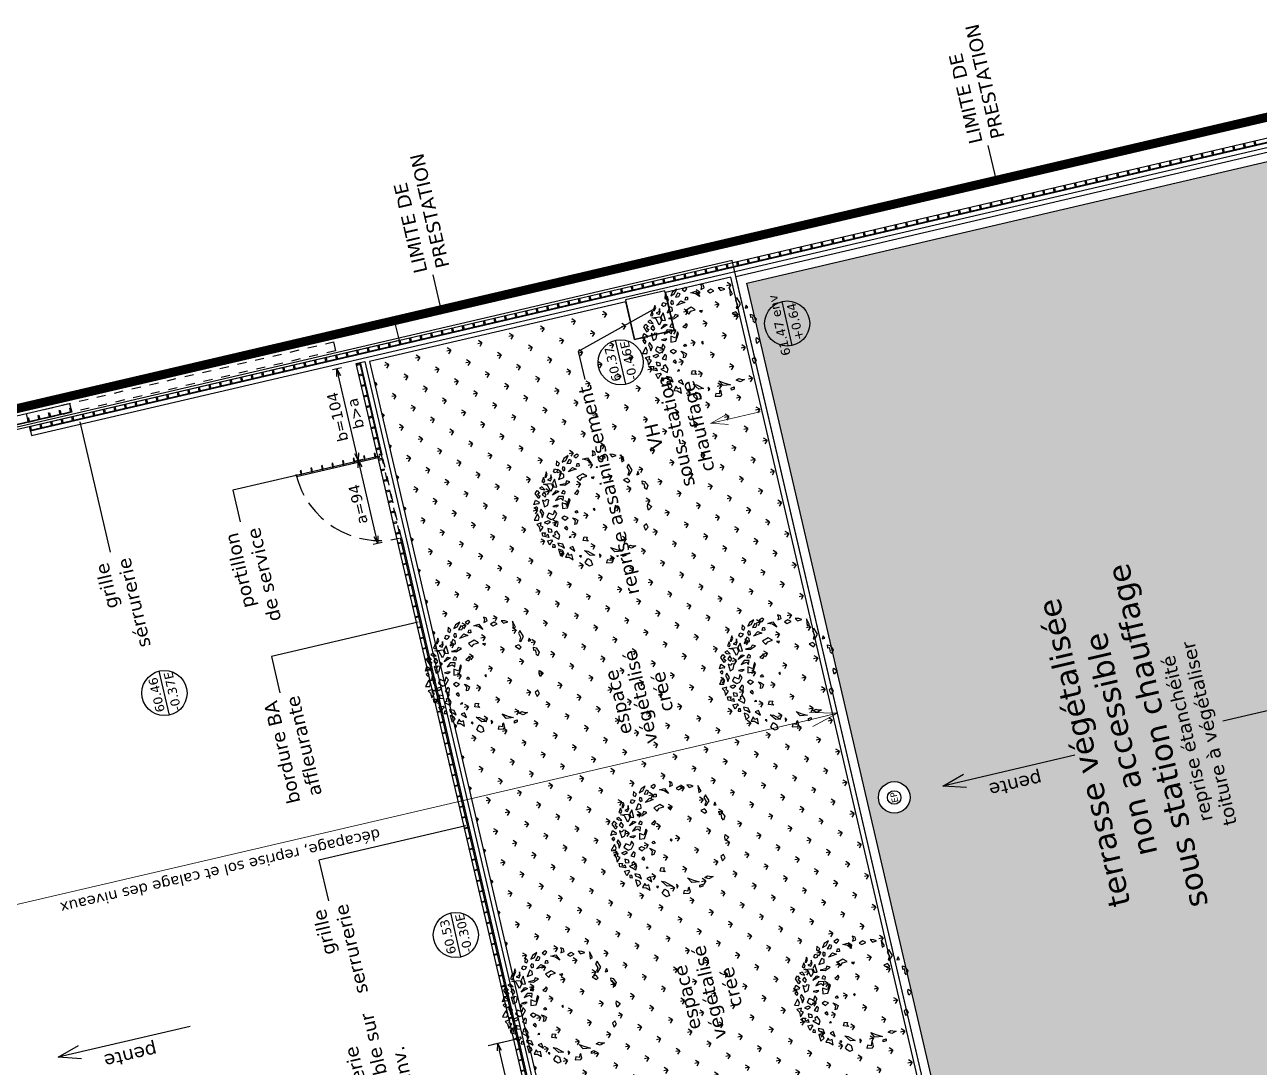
# Model space of a CAD drawing. Header units: metres. Extents: x 595893 to 596105, y 139631 to 139768.
# Drawn here: x 596058.06 to 596071.73, y 139716.65 to 139728.19 of the extents above; entities that cross this region are included whole.
import ezdxf
from ezdxf.enums import TextEntityAlignment as Align

# ---------------------------------------------------------------- set-up
doc = ezdxf.new("R2010")
doc.units = ezdxf.units.M
doc.header["$MEASUREMENT"] = 0
doc.header["$PDMODE"] = 3
doc.header["$PDSIZE"] = 0.1
doc.linetypes.add('01', pattern=[0.15, 0.1, -0.05])
doc.linetypes.add('03', pattern=[0.7, 0.5, -0.2])
for name, color, linetype in [('01-MEN-VU-0.13', 163, 'Continuous'), ('01-SANITAIRE-0.15', 44, 'Continuous'), ('04-VEGET2-0.15', 80, 'Continuous'), ('05-COT-ALTIM-0.20', 42, 'Continuous'), ('05-COT-ALTIM-EXIST-0.20', 21, 'Continuous'), ('06-COT-50&100-0.20', 2, 'Continuous'), ('06-TXT-DETAILS-DIVERS-02.20', 2, 'Continuous'), ('06-TXT-DIVERS-0.20', 70, 'Continuous'), ('08-VU-0.08', 56, 'Continuous'), ('08-VU-0.13', 44, 'Continuous'), ('08-VU-0.20', 32, 'Continuous')]:
    doc.layers.add(name, color=color, linetype=linetype)
doc.styles.add('COT', font='verdana.ttf')
doc.styles.add('détail 100', font='verdana.ttf', dxfattribs={"height": 0.1})
doc.styles.add('locaux 100', font='verdana.ttf', dxfattribs={"height": 0.22})
doc.styles.add('locaux 20', font='verdana.ttf', dxfattribs={"height": 0.07})
doc.dimstyles.new('COT50', dxfattribs={"dimtxt": 0.12, "dimasz": 0.08, "dimexe": 0.05, "dimexo": 0, "dimgap": 0.05, "dimtad": 1, "dimdec": 0, "dimlfac": 100, "dimzin": 0, "dimdsep": 46, "dimtxsty": 'COT', "dimblk": 'OPEN30', "dimcen": 0.04, "dimdle": 0.05, "dimclrd": 256, "dimclre": 256, "dimclrt": 6, "dimadec": 0, "dimazin": 0, "dimtm": 1e-09, "dimtfac": 1, "dimtdec": 0, "dimtmove": 1, "dimatfit": 0, "dimldrblk": 'OPEN30', "dimfxl": 0.05, "dimfxlon": 1, "dimtolj": 1, "dimtzin": 0, "dimlwd": -1, "dimlwe": -1, "dimarcsym": 0})
pattern_1 = [(193.12127, (596100.81484, 139671.19803), (-0.1320308, -0.21229195), [0.046875, -0.3066784]), (148.12127, (596100.81484, 139671.19803), (-0.1320308, -0.21229195), [0.046875, -0.203125]), (238.12127, (596100.81484, 139671.19803), (0.21229195, -0.1320308), [0.046875, -0.203125])]

# ---------------------------------------------------------------- blocks, each defined once
blk = doc.blocks.new('Niv+Alti-Plan')
blk.add_line((-0.25, 0), (0.25, 0))
blk.add_circle((0, 0), 0.25)
at = {"style": 'détail 100'}
for tag, p in [('ALTI', (0, 0.09)), ('NIVEAU', (0, -0.09))]:
    blk.add_attdef(tag, text='', height=0.1, dxfattribs=at).set_placement(p, align=Align.MIDDLE_CENTER)
blk = doc.blocks.new('A$C0180712C')
at = {"layer": '01-MEN-VU-0.13'}
for points in [[(0, 0), (0, -0.01), (-0.04, -0.01), (-0.04, 0)], [(0, -0.12), (0, -0.13), (-0.04, -0.13), (-0.04, -0.12)], [(0, -0.24), (0, -0.25), (-0.04, -0.25), (-0.04, -0.24)], [(0, -0.36), (0, -0.37), (-0.04, -0.37), (-0.04, -0.36)], [(0, -0.48), (0, -0.49), (-0.04, -0.49), (-0.04, -0.48)], [(0, -0.6), (0, -0.61), (-0.04, -0.61), (-0.04, -0.6)], [(0, -0.72), (0, -0.73), (-0.04, -0.73), (-0.04, -0.72)], [(0, -0.84), (0, -0.85), (-0.04, -0.85), (-0.04, -0.84)], [(0, -0.96), (0, -0.97), (-0.04, -0.97), (-0.04, -0.96)], [(0, -1.08), (0, -1.09), (-0.04, -1.09), (-0.04, -1.08)], [(0, -1.2), (0, -1.21), (-0.04, -1.21), (-0.04, -1.2)], [(0, -1.32), (0, -1.33), (-0.04, -1.33), (-0.04, -1.32)], [(0, -1.44), (0, -1.45), (-0.04, -1.45), (-0.04, -1.44)], [(0, -1.56), (0, -1.57), (-0.04, -1.57), (-0.04, -1.56)], [(0, -1.68), (0, -1.69), (-0.04, -1.69), (-0.04, -1.68)], [(0, -1.8), (0, -1.81), (-0.04, -1.81), (-0.04, -1.8)], [(0, -1.92), (0, -1.93), (-0.04, -1.93), (-0.04, -1.92)], [(0, -2.04), (0, -2.05), (-0.04, -2.05), (-0.04, -2.04)], [(0, -2.16), (0, -2.17), (-0.04, -2.17), (-0.04, -2.16)], [(0, -2.28), (0, -2.29), (-0.04, -2.29), (-0.04, -2.28)], [(0, -2.4), (0, -2.41), (-0.04, -2.41), (-0.04, -2.4)], [(0, -2.52), (0, -2.53), (-0.04, -2.53), (-0.04, -2.52)], [(0, -2.64), (0, -2.65), (-0.04, -2.65), (-0.04, -2.64)], [(0, -2.76), (0, -2.77), (-0.04, -2.77), (-0.04, -2.76)], [(0, -2.88), (0, -2.89), (-0.04, -2.89), (-0.04, -2.88)], [(0, -3), (0, -3.01), (-0.04, -3.01), (-0.04, -3)], [(0, -3.12), (0, -3.13), (-0.04, -3.13), (-0.04, -3.12)], [(0, -3.24), (0, -3.25), (-0.04, -3.25), (-0.04, -3.24)], [(0, -3.36), (0, -3.37), (-0.04, -3.37), (-0.04, -3.36)], [(0, -3.48), (0, -3.49), (-0.04, -3.49), (-0.04, -3.48)], [(0, -3.6), (0, -3.61), (-0.04, -3.61), (-0.04, -3.6)], [(0, -3.72), (0, -3.73), (-0.04, -3.73), (-0.04, -3.72)], [(0, -3.84), (0, -3.85), (-0.04, -3.85), (-0.04, -3.84)], [(0, -3.96), (0, -3.97), (-0.04, -3.97), (-0.04, -3.96)], [(0, -4.08), (0, -4.09), (-0.04, -4.09), (-0.04, -4.08)], [(0, -4.2), (0, -4.21), (-0.04, -4.21), (-0.04, -4.2)], [(0, -4.32), (0, -4.33), (-0.04, -4.33), (-0.04, -4.32)], [(0, -4.44), (0, -4.45), (-0.04, -4.45), (-0.04, -4.44)], [(0, -4.56), (0, -4.57), (-0.04, -4.57), (-0.04, -4.56)], [(0, -4.68), (0, -4.69), (-0.04, -4.69), (-0.04, -4.68)], [(0, -4.8), (0, -4.81), (-0.04, -4.81), (-0.04, -4.8)], [(0, -4.92), (0, -4.93), (-0.04, -4.93), (-0.04, -4.92)], [(0, -5.04), (0, -5.05), (-0.04, -5.05), (-0.04, -5.04)], [(0, -5.16), (0, -5.17), (-0.04, -5.17), (-0.04, -5.16)], [(0, -5.28), (0, -5.29), (-0.04, -5.29), (-0.04, -5.28)], [(0, -5.4), (0, -5.41), (-0.04, -5.41), (-0.04, -5.4)], [(0, -5.52), (0, -5.53), (-0.04, -5.53), (-0.04, -5.52)], [(0, -5.64), (0, -5.65), (-0.04, -5.65), (-0.04, -5.64)], [(0, -5.76), (0, -5.77), (-0.04, -5.77), (-0.04, -5.76)], [(0, -5.88), (0, -5.89), (-0.04, -5.89), (-0.04, -5.88)], [(0, -6), (0, -6.01), (-0.04, -6.01), (-0.04, -6)], [(0, -6.12), (0, -6.13), (-0.04, -6.13), (-0.04, -6.12)], [(0, -6.24), (0, -6.25), (-0.04, -6.25), (-0.04, -6.24)], [(0, -6.36), (0, -6.37), (-0.04, -6.37), (-0.04, -6.36)], [(0, -6.48), (0, -6.49), (-0.04, -6.49), (-0.04, -6.48)], [(0, -6.6), (0, -6.61), (-0.04, -6.61), (-0.04, -6.6)], [(0, -6.72), (0, -6.73), (-0.04, -6.73), (-0.04, -6.72)], [(0, -6.84), (0, -6.85), (-0.04, -6.85), (-0.04, -6.84)], [(0, -6.96), (0, -6.97), (-0.04, -6.97), (-0.04, -6.96)], [(0, -7.08), (0, -7.09), (-0.04, -7.09), (-0.04, -7.08)], [(0, -7.2), (0, -7.21), (-0.04, -7.21), (-0.04, -7.2)], [(0, -7.32), (0, -7.33), (-0.04, -7.33), (-0.04, -7.32)], [(0, -7.44), (0, -7.45), (-0.04, -7.45), (-0.04, -7.44)], [(0, -7.56), (0, -7.57), (-0.04, -7.57), (-0.04, -7.56)], [(0, -7.68), (0, -7.69), (-0.04, -7.69), (-0.04, -7.68)], [(0, -7.8), (0, -7.81), (-0.04, -7.81), (-0.04, -7.8)], [(0, -7.92), (0, -7.93), (-0.04, -7.93), (-0.04, -7.92)], [(0, -8.04), (0, -8.05), (-0.04, -8.05), (-0.04, -8.04)], [(0, -8.16), (0, -8.17), (-0.04, -8.17), (-0.04, -8.16)], [(0, -8.28), (0, -8.29), (-0.04, -8.29), (-0.04, -8.28)], [(0, -8.4), (0, -8.41), (-0.04, -8.41), (-0.04, -8.4)], [(0, -8.52), (0, -8.53), (-0.04, -8.53), (-0.04, -8.52)], [(0, -8.64), (0, -8.65), (-0.04, -8.65), (-0.04, -8.64)], [(0, -8.76), (0, -8.77), (-0.04, -8.77), (-0.04, -8.76)], [(0, -8.88), (0, -8.89), (-0.04, -8.89), (-0.04, -8.88)], [(0, -9), (0, -9.01), (-0.04, -9.01), (-0.04, -9)], [(0, -9.12), (0, -9.13), (-0.04, -9.13), (-0.04, -9.12)], [(0, -9.24), (0, -9.25), (-0.04, -9.25), (-0.04, -9.24)], [(0, -9.36), (0, -9.37), (-0.04, -9.37), (-0.04, -9.36)], [(0, -9.48), (0, -9.49), (-0.04, -9.49), (-0.04, -9.48)], [(0, -9.6), (0, -9.61), (-0.04, -9.61), (-0.04, -9.6)], [(0, -9.72), (0, -9.73), (-0.04, -9.73), (-0.04, -9.72)], [(0, -9.84), (0, -9.85), (-0.04, -9.85), (-0.04, -9.84)], [(0, -9.96), (0, -9.97), (-0.04, -9.97), (-0.04, -9.96)]]:
    blk.add_lwpolyline(points, close=True, dxfattribs=at)
blk = doc.blocks.new('Arb7')
at = {"lineweight": -2}
for points in [[(-1.228, 2.195), (-1.261, 2.08), (-1.154, 2.079), (-1.128, 2.159)], [(-0.983, 2.141), (-1.003, 2.203), (-1.122, 2.301), (-0.903, 2.357), (-0.903, 2.167)], [(-0.774, 2.27), (-0.662, 2.517), (-0.506, 2.51), (-0.547, 2.361), (-0.625, 2.418), (-0.662, 2.327), (-0.632, 2.276)], [(-0.543, 2.229), (-0.57, 2.066), (-0.463, 2.065), (-0.387, 2.222)], [(-0.434, 2.579), (-0.269, 2.406), (-0.194, 2.502), (-0.075, 2.445), (-0.09, 2.656), (-0.224, 2.579)], [(-0.09, 2.31), (-0.179, 2.195), (-0.12, 2.042), (-0.06, 2.119)], [(0.124, 2.725), (0.075, 2.54), (0.179, 2.483), (0.359, 2.521)], [(0.15, 2.349), (0.314, 2.234), (0.523, 2.31), (0.434, 2.387), (0.314, 2.349)], [(0.628, 2.579), (0.523, 2.521), (0.598, 2.445), (0.673, 2.483)], [(0.763, 2.368), (0.793, 2.425), (0.778, 2.579), (0.972, 2.464), (0.838, 2.33)], [(1.002, 2.31), (1.256, 2.406), (1.361, 2.291), (1.226, 2.215), (1.211, 2.31), (1.122, 2.272), (1.107, 2.215)], [(-1.979, 1.444), (-1.74, 1.439), (-1.755, 1.559), (-1.63, 1.603), (-1.79, 1.742), (-1.831, 1.592)], [(-1.688, 1.943), (-1.592, 1.777), (-1.477, 1.81), (-1.377, 1.964)], [(-1.403, 1.694), (-1.206, 1.729), (-1.112, 1.931), (-1.23, 1.922), (-1.287, 1.81)], [(-0.739, 2.087), (-0.948, 1.852), (-0.807, 1.775), (-0.592, 1.855), (-0.641, 1.968), (-0.735, 1.956)], [(-0.299, 1.927), (-0.389, 1.774), (-0.224, 1.716), (-0.15, 1.774)], [(0.135, 2.138), (-0.03, 1.984), (0, 1.831), (0.179, 1.678), (0.329, 1.754), (0.15, 1.85), (0.269, 2.023)], [(0.523, 1.774), (0.464, 1.639), (0.508, 1.524), (0.523, 1.639)], [(0.897, 2.157), (0.583, 2.138), (0.628, 1.984), (0.838, 1.889), (0.882, 2.004), (0.808, 2.061)], [(1.137, 2.119), (1.002, 2.023), (1.077, 1.946), (1.241, 2.004)], [(1.107, 1.371), (1.002, 1.678), (1.167, 1.467)], [(1.182, 1.716), (1.481, 1.793), (1.57, 1.965), (1.525, 1.601), (1.346, 1.582)], [(1.451, 2.176), (1.376, 2.099), (1.316, 1.965), (1.481, 2.061)], [(1.69, 2.004), (1.645, 1.927), (1.705, 1.869), (1.855, 1.889)], [(1.72, 1.735), (1.645, 1.62), (1.75, 1.543), (1.899, 1.543), (1.75, 1.601)], [(1.869, 1.831), (1.855, 1.774), (1.959, 1.697), (2.079, 1.716)], [(-1.884, 1.122), (-1.959, 1.064), (-1.899, 1.045)], [(-1.436, 1.467), (-1.63, 1.275), (-1.406, 1.313)], [(-0.987, 1.39), (-0.987, 1.294), (-0.942, 1.333)], [(-0.523, 1.486), (-0.628, 1.39), (-0.583, 1.352), (-0.479, 1.39)], [(-0.06, 1.505), (-0.194, 1.39), (-0.12, 1.237), (-0.015, 1.371)], [(0.329, 1.39), (0.314, 1.16), (0.628, 0.968), (0.703, 1.007), (0.449, 1.141), (0.583, 1.333)], [(0.748, 1.601), (0.793, 1.352), (0.673, 1.275), (0.838, 1.218), (0.897, 1.428)], [(1.002, 1.275), (0.942, 1.141), (1.032, 1.102), (1.107, 1.179)], [(1.361, 1.543), (1.316, 1.409), (1.675, 1.428), (1.525, 1.563)], [(1.376, 1.256), (1.316, 1.045), (1.406, 0.796), (1.481, 0.93), (1.376, 1.007)], [(1.63, 1.256), (1.66, 1.007), (1.795, 0.987), (1.869, 1.083)], [(2.049, 1.198), (1.959, 1.275), (1.944, 1.352), (2.004, 1.409), (2.124, 1.333)], [(2.273, 1.218), (2.213, 1.141), (2.303, 1.064), (2.453, 1.16)], [(-2.333, 0.892), (-2.228, 0.949), (-2.079, 0.796), (-2.184, 0.681), (-2.393, 0.661), (-2.423, 0.796)], [(-2.004, 0.451), (-1.974, 0.661), (-1.705, 0.853), (-1.765, 0.719)], [(-1.331, 0.604), (-1.256, 0.815), (-1.107, 0.738), (-1.152, 0.604), (-1.226, 0.661)], [(-0.224, 0.949), (-0.329, 0.834), (-0.479, 0.93), (-0.479, 1.007), (-0.329, 0.949), (-0.165, 1.045)], [(0, 0.853), (0.06, 0.872), (0.105, 0.796), (0, 0.757)], [(0.867, 0.719), (0.793, 0.604), (0.897, 0.508), (0.987, 0.546), (0.912, 0.623)], [(1.855, 0.777), (2.004, 0.546), (1.899, 0.393), (1.884, 0.546)], [(2.124, 0.949), (2.034, 1.007), (1.944, 0.968), (1.959, 0.892), (2.079, 0.872)], [(2.228, 0.738), (2.213, 0.585), (2.318, 0.508), (2.378, 0.604)], [(2.333, 0.93), (2.378, 0.757), (2.557, 0.604), (2.483, 0.815)], [(-2.333, -0.029), (-2.453, 0.029), (-2.498, -0.22), (-2.453, -0.278), (-2.243, -0.278), (-2.273, -0.22), (-2.393, -0.182)], [(-2.154, 0.259), (-2.079, 0.182), (-1.989, 0.24)], [(0, 0.067), (-0.075, 0.029), (-0.03, -0.01), (0.03, 0.01)], [(1.361, 0.336), (1.466, 0.22), (1.481, 0.01), (1.63, 0.163), (1.54, 0.451)], [(2.124, 0.297), (2.109, 0.22), (1.989, 0.24), (2.004, 0.355)], [(2.258, 0.029), (2.273, -0.201), (2.004, -0.316), (2.169, -0.163)], [(2.378, 0.278), (2.468, 0.163), (2.542, 0.22), (2.483, 0.374)], [(-2.109, -0.757), (-2.064, -0.431), (-1.825, -0.297), (-1.959, -0.489)], [(1.391, -0.163), (1.316, -0.24), (1.376, -0.297)], [(2.303, -0.431), (2.333, -0.585), (2.453, -0.585), (2.528, -0.47), (2.423, -0.489)], [(-2.258, -0.757), (-2.243, -0.892), (-2.333, -0.872), (-2.348, -0.738)], [(-2.019, -1.409), (-2.079, -1.198), (-1.974, -1.045), (-1.929, -1.179), (-1.974, -1.256)], [(2.154, -0.7), (2.064, -0.796), (2.109, -0.987), (2.213, -0.872)], [(0.957, -1.543), (0.793, -1.697), (0.852, -1.793), (0.987, -1.716)], [(1.75, -1.639), (1.78, -1.754), (2.064, -1.678)], [(2.199, -1.198), (2.064, -1.275), (2.079, -1.467), (2.154, -1.352)], [(-1.241, -1.946), (-1.436, -1.984), (-1.331, -2.119), (-1.167, -2.08)], [(1.047, -2.272), (1.167, -2.234), (1.047, -2.157)], [(1.137, -1.774), (1.107, -1.831), (1.286, -2.004), (1.585, -1.908), (1.481, -1.812), (1.286, -1.869)], [(-0.479, -2.483), (-0.598, -2.31), (-0.434, -2.31), (-0.329, -2.349)], [(0.464, -2.521), (0.314, -2.425), (0.404, -2.368), (0.434, -2.387), (0.583, -2.387), (0.583, -2.31), (0.733, -2.33), (0.673, -2.425)]]:
    blk.add_lwpolyline(points, close=True, dxfattribs=at)
blk = doc.blocks.new('A$C3B5A62D3')
for points in [[(-0.028, 0.022), (-0.028, 0.967), (-0.038, 0.967), (-0.038, 0.022)], [(-0.028, 0.912), (-0.028, 0.902), (0.013, 0.902), (0.013, 0.912)], [(-0.028, 0.792), (-0.028, 0.782), (0.013, 0.782), (0.013, 0.792)], [(-0.028, 0.672), (-0.028, 0.662), (0.013, 0.662), (0.013, 0.672)], [(-0.028, 0.552), (-0.028, 0.542), (0.013, 0.542), (0.013, 0.552)], [(-0.028, 0.432), (-0.028, 0.422), (0.013, 0.422), (0.013, 0.432)], [(-0.028, 0.312), (-0.028, 0.302), (0.013, 0.302), (0.013, 0.312)], [(-0.028, 0.192), (-0.028, 0.182), (0.013, 0.182), (0.013, 0.192)], [(-0.028, 0.072), (-0.028, 0.062), (0.013, 0.062), (0.013, 0.072)]]:
    blk.add_lwpolyline(points, close=True)
at = {"linetype": '01', "ltscale": 0.25}
for points in [[(-0.02, 0), (-0.965, 0), (-0.965, -0.01), (-0.02, -0.01)], [(-0.91, 0), (-0.9, 0), (-0.9, 0.04), (-0.91, 0.04)], [(-0.79, 0), (-0.78, 0), (-0.78, 0.04), (-0.79, 0.04)], [(-0.67, 0), (-0.66, 0), (-0.66, 0.04), (-0.67, 0.04)], [(-0.55, 0), (-0.54, 0), (-0.54, 0.04), (-0.55, 0.04)], [(-0.43, 0), (-0.42, 0), (-0.42, 0.04), (-0.43, 0.04)], [(-0.31, 0), (-0.3, 0), (-0.3, 0.04), (-0.31, 0.04)], [(-0.19, 0), (-0.18, 0), (-0.18, 0.04), (-0.19, 0.04)], [(-0.07, 0), (-0.06, 0), (-0.06, 0.04), (-0.07, 0.04)]]:
    blk.add_lwpolyline(points, close=True, dxfattribs=at)
blk.add_circle((-0.012, 0.015), 0.005)
at = {"linetype": '03', "ltscale": 0.5}
blk.add_arc((-0.012, 0.015), 0.952, 90, 180, dxfattribs=at)
blk = doc.blocks.new('_Open30')
at = {"color": 0, "linetype": 'ByBlock', "lineweight": -2}
for p, q in [((-1, 0.268), (0, 0)), ((0, 0), (-1, -0.268)), ((0, 0), (-1, 0))]:
    blk.add_line(p, q, dxfattribs=at)
blk = doc.blocks.new('*D122')
at = {"layer": '06-TXT-DETAILS-DIVERS-02.20', "lineweight": 5, "transparency": 16777216}
blk.add_line((596066.763, 139720.501), (596053.614, 139717.436), dxfattribs=at)
at = {"layer": '06-TXT-DETAILS-DIVERS-02.20', "transparency": 16777216}
for p, q in [((596067.067, 139720.521), (596067.044, 139720.618)), ((596053.31, 139717.417), (596053.333, 139717.319))]:
    blk.add_line(p, q, dxfattribs=at)
at = {"layer": 'Defpoints', "color": 0, "transparency": 16777216}
for p in [(596067.273, 139719.635), (596053.243, 139717.705), (596053.322, 139717.368)]:
    blk.add_point(p, dxfattribs=at)
at = {"layer": '06-TXT-DETAILS-DIVERS-02.20', "lineweight": 5, "transparency": 16777216, "xscale": 0.3, "yscale": 0.3, "zscale": 0.3}
for p, rotation in [((596067.056, 139720.569), 13.12127038304243), ((596053.322, 139717.368), 193.1212703830424)]:
    blk.add_blockref('_Open30', p, dxfattribs=dict(at, rotation=rotation))
at = {"layer": '06-TXT-DETAILS-DIVERS-02.20', "color": 6, "transparency": 16777216, "insert": (596060.219, 139718.838), "char_height": 0.12, "attachment_point": 5, "rotation": 193.1213, "style": 'COT'}
blk.add_mtext('\\A1;décapage, reprise sol et calage des niveaux', dxfattribs=at)
blk = doc.blocks.new('*D123')
at = {"layer": '06-COT-50&100-0.20', "transparency": 16777216}
for p, q in [((596063.343, 139716.923), (596063.246, 139716.901)), ((596063.955, 139714.078), (596063.313, 139716.834)), ((596064.022, 139714.011), (596063.925, 139713.988))]:
    blk.add_line(p, q, dxfattribs=at)
at = {"layer": 'Defpoints', "color": 0, "transparency": 16777216}
for p in [(596063.472, 139716.953), (596063.294, 139716.912), (596064.151, 139714.041)]:
    blk.add_point(p, dxfattribs=at)
at = {"layer": '06-COT-50&100-0.20', "transparency": 16777216, "xscale": 0.08, "yscale": 0.08, "zscale": 0.08}
for p, rotation in [((596063.294, 139716.912), 103.1212703830424), ((596063.973, 139714), 283.1212703830424)]:
    blk.add_blockref('_Open30', p, dxfattribs=dict(at, rotation=rotation))
at = {"layer": '06-COT-50&100-0.20', "color": 6, "transparency": 16777216, "insert": (596063.524, 139715.43), "char_height": 0.12, "attachment_point": 5, "rotation": 103.1213, "style": 'COT'}
blk.add_mtext('\\A1;300 env.', dxfattribs=at)
blk = doc.blocks.new('*D124')
at = {"layer": '06-COT-50&100-0.20', "transparency": 16777216}
for p, q in [((596061.799, 139723.381), (596061.701, 139723.359)), ((596061.768, 139723.292), (596061.946, 139722.528)), ((596062.013, 139722.461), (596061.916, 139722.438))]:
    blk.add_line(p, q, dxfattribs=at)
at = {"layer": 'Defpoints', "color": 0, "transparency": 16777216}
for p in [(596062.013, 139723.431), (596061.965, 139722.45), (596062.228, 139722.511)]:
    blk.add_point(p, dxfattribs=at)
at = {"layer": '06-COT-50&100-0.20', "transparency": 16777216, "xscale": 0.08, "yscale": 0.08, "zscale": 0.08}
for p, rotation in [((596061.75, 139723.37), 103.1212703830424), ((596061.965, 139722.45), 283.1212703830424)]:
    blk.add_blockref('_Open30', p, dxfattribs=dict(at, rotation=rotation))
at = {"layer": '06-COT-50&100-0.20', "color": 6, "transparency": 16777216, "insert": (596061.748, 139722.884), "char_height": 0.12, "attachment_point": 5, "rotation": 103.1213, "style": 'COT'}
blk.add_mtext('\\A1;a=94', dxfattribs=at)
blk = doc.blocks.new('*D125')
at = {"layer": '06-COT-50&100-0.20', "transparency": 16777216}
for p, q in [((596061.563, 139724.394), (596061.465, 139724.372)), ((596061.732, 139723.448), (596061.532, 139724.305)), ((596061.799, 139723.381), (596061.701, 139723.359))]:
    blk.add_line(p, q, dxfattribs=at)
at = {"layer": 'Defpoints', "color": 0, "transparency": 16777216}
for p in [(596061.514, 139724.383), (596061.728, 139724.433), (596062.013, 139723.431)]:
    blk.add_point(p, dxfattribs=at)
at = {"layer": '06-COT-50&100-0.20', "transparency": 16777216, "xscale": 0.08, "yscale": 0.08, "zscale": 0.08}
for p, rotation in [((596061.514, 139724.383), 103.1212703830424), ((596061.75, 139723.37), 283.1212703830424)]:
    blk.add_blockref('_Open30', p, dxfattribs=dict(at, rotation=rotation))
at = {"layer": '06-COT-50&100-0.20', "color": 6, "transparency": 16777216, "insert": (596061.521, 139723.851), "char_height": 0.12, "attachment_point": 5, "rotation": 103.1213, "style": 'COT'}
blk.add_mtext('\\A1;b=104', dxfattribs=at)

msp = doc.modelspace()

# ---------------------------------------------------------------- hatches: boundary and pattern name
at = {"layer": '04-VEGET2-0.15'}
h = msp.add_hatch(dxfattribs=at)
h.set_pattern_fill('GRASS', color=256, scale=0.25, style=0)
h.set_pattern_definition(pattern_1)
h.paths.add_polyline_path([(596068.732, 139713.807), (596066.051, 139725.332), (596072.273, 139726.787), (596074.963, 139715.246)])
edge = h.paths.add_edge_path(flags=16)
edge.add_arc((596067.684, 139719.637), 0.175, 0, 360)
edge = h.paths.add_edge_path(flags=16)
edge.add_arc((596073.325, 139720.952), 0.175, 0, 360)
at = {"layer": '04-VEGET2-0.15', "ltscale": 0.02}
h = msp.add_hatch(dxfattribs=at)
h.set_pattern_fill('GRASS', color=256, scale=0.25, style=0)
h.set_pattern_definition(pattern_1)
h.paths.add_polyline_path([(596061.875, 139724.466), (596064.596, 139712.791), (596068.597, 139713.723), (596065.876, 139725.399), (596065.15, 139725.229), (596065.247, 139724.811), (596064.809, 139724.709), (596064.711, 139725.127)])

# ---------------------------------------------------------------- linework, layer by layer
msp.add_line((596065.961, 139725.28), (596065.96, 139725.28))
at = {"layer": '01-MEN-VU-0.13'}
for points in [[(596058.133, 139723.645), (596072.239, 139726.933), (596072.216, 139727.031), (596058.111, 139723.743)], [(596072.286, 139726.995), (596058.122, 139723.694), (596058.12, 139723.704), (596072.283, 139727.005)], [(596071.2, 139726.794), (596071.21, 139726.796), (596071.219, 139726.757), (596071.209, 139726.755)], [(596071.317, 139726.821), (596071.327, 139726.823), (596071.336, 139726.784), (596071.326, 139726.782)], [(596071.434, 139726.848), (596071.444, 139726.851), (596071.453, 139726.812), (596071.443, 139726.809)], [(596071.551, 139726.876), (596071.561, 139726.878), (596071.57, 139726.839), (596071.56, 139726.837)], [(596071.668, 139726.903), (596071.677, 139726.905), (596071.687, 139726.866), (596071.677, 139726.864)], [(596070.616, 139726.658), (596070.626, 139726.66), (596070.635, 139726.621), (596070.625, 139726.619)], [(596070.733, 139726.685), (596070.743, 139726.687), (596070.752, 139726.648), (596070.742, 139726.646)], [(596070.85, 139726.712), (596070.859, 139726.714), (596070.868, 139726.675), (596070.859, 139726.673)], [(596070.966, 139726.739), (596070.976, 139726.742), (596070.985, 139726.703), (596070.976, 139726.7)], [(596071.083, 139726.767), (596071.093, 139726.769), (596071.102, 139726.73), (596071.092, 139726.728)], [(596070.031, 139726.521), (596070.041, 139726.524), (596070.05, 139726.485), (596070.041, 139726.482)], [(596070.148, 139726.549), (596070.158, 139726.551), (596070.167, 139726.512), (596070.157, 139726.51)], [(596070.265, 139726.576), (596070.275, 139726.578), (596070.284, 139726.539), (596070.274, 139726.537)], [(596070.382, 139726.603), (596070.392, 139726.605), (596070.401, 139726.566), (596070.391, 139726.564)], [(596070.499, 139726.63), (596070.509, 139726.633), (596070.518, 139726.594), (596070.508, 139726.591)], [(596069.447, 139726.385), (596069.457, 139726.387), (596069.466, 139726.348), (596069.456, 139726.346)], [(596069.564, 139726.412), (596069.574, 139726.415), (596069.583, 139726.376), (596069.573, 139726.373)], [(596069.681, 139726.44), (596069.691, 139726.442), (596069.7, 139726.403), (596069.69, 139726.401)], [(596069.798, 139726.467), (596069.807, 139726.469), (596069.817, 139726.43), (596069.807, 139726.428)], [(596069.915, 139726.494), (596069.924, 139726.496), (596069.933, 139726.457), (596069.924, 139726.455)], [(596068.863, 139726.249), (596068.873, 139726.251), (596068.882, 139726.212), (596068.872, 139726.21)], [(596068.98, 139726.276), (596068.989, 139726.278), (596068.998, 139726.24), (596068.989, 139726.237)], [(596069.097, 139726.303), (596069.106, 139726.306), (596069.115, 139726.267), (596069.106, 139726.264)], [(596069.213, 139726.331), (596069.223, 139726.333), (596069.232, 139726.294), (596069.222, 139726.292)], [(596069.33, 139726.358), (596069.34, 139726.36), (596069.349, 139726.321), (596069.339, 139726.319)], [(596068.278, 139726.113), (596068.288, 139726.115), (596068.297, 139726.076), (596068.288, 139726.074)], [(596068.395, 139726.14), (596068.405, 139726.142), (596068.414, 139726.103), (596068.404, 139726.101)], [(596068.512, 139726.167), (596068.522, 139726.169), (596068.531, 139726.131), (596068.521, 139726.128)], [(596068.629, 139726.194), (596068.639, 139726.197), (596068.648, 139726.158), (596068.638, 139726.156)], [(596068.746, 139726.222), (596068.756, 139726.224), (596068.765, 139726.185), (596068.755, 139726.183)], [(596067.694, 139725.977), (596067.704, 139725.979), (596067.713, 139725.94), (596067.703, 139725.938)], [(596067.811, 139726.004), (596067.821, 139726.006), (596067.83, 139725.967), (596067.82, 139725.965)], [(596067.928, 139726.031), (596067.938, 139726.033), (596067.947, 139725.994), (596067.937, 139725.992)], [(596068.045, 139726.058), (596068.054, 139726.061), (596068.064, 139726.022), (596068.054, 139726.019)], [(596068.162, 139726.086), (596068.171, 139726.088), (596068.18, 139726.049), (596068.171, 139726.047)], [(596067.11, 139725.84), (596067.119, 139725.843), (596067.129, 139725.804), (596067.119, 139725.801)], [(596067.227, 139725.868), (596067.236, 139725.87), (596067.245, 139725.831), (596067.236, 139725.829)], [(596067.344, 139725.895), (596067.353, 139725.897), (596067.362, 139725.858), (596067.353, 139725.856)], [(596067.46, 139725.922), (596067.47, 139725.924), (596067.479, 139725.885), (596067.469, 139725.883)], [(596067.577, 139725.949), (596067.587, 139725.952), (596067.596, 139725.913), (596067.586, 139725.91)], [(596066.525, 139725.704), (596066.535, 139725.706), (596066.544, 139725.667), (596066.534, 139725.665)], [(596066.642, 139725.731), (596066.652, 139725.734), (596066.661, 139725.695), (596066.651, 139725.692)], [(596066.759, 139725.759), (596066.769, 139725.761), (596066.778, 139725.722), (596066.768, 139725.72)], [(596066.876, 139725.786), (596066.886, 139725.788), (596066.895, 139725.749), (596066.885, 139725.747)], [(596066.993, 139725.813), (596067.003, 139725.815), (596067.012, 139725.776), (596067.002, 139725.774)], [(596065.941, 139725.568), (596065.951, 139725.57), (596065.96, 139725.531), (596065.95, 139725.529)], [(596066.058, 139725.595), (596066.068, 139725.597), (596066.077, 139725.558), (596066.067, 139725.556)], [(596066.175, 139725.622), (596066.185, 139725.625), (596066.194, 139725.586), (596066.184, 139725.583)], [(596066.292, 139725.65), (596066.301, 139725.652), (596066.31, 139725.613), (596066.301, 139725.611)], [(596066.409, 139725.677), (596066.418, 139725.679), (596066.427, 139725.64), (596066.418, 139725.638)], [(596065.357, 139725.432), (596065.366, 139725.434), (596065.376, 139725.395), (596065.366, 139725.393)], [(596065.474, 139725.459), (596065.483, 139725.461), (596065.492, 139725.422), (596065.483, 139725.42)], [(596065.59, 139725.486), (596065.6, 139725.488), (596065.609, 139725.449), (596065.6, 139725.447)], [(596065.707, 139725.513), (596065.717, 139725.516), (596065.726, 139725.477), (596065.716, 139725.474)], [(596065.824, 139725.541), (596065.834, 139725.543), (596065.843, 139725.504), (596065.833, 139725.502)], [(596064.772, 139725.295), (596064.782, 139725.298), (596064.791, 139725.259), (596064.781, 139725.257)], [(596064.889, 139725.323), (596064.899, 139725.325), (596064.908, 139725.286), (596064.898, 139725.284)], [(596065.006, 139725.35), (596065.016, 139725.352), (596065.025, 139725.313), (596065.015, 139725.311)], [(596065.123, 139725.377), (596065.133, 139725.379), (596065.142, 139725.341), (596065.132, 139725.338)], [(596065.24, 139725.404), (596065.25, 139725.407), (596065.259, 139725.368), (596065.249, 139725.365)], [(596064.188, 139725.159), (596064.198, 139725.162), (596064.207, 139725.123), (596064.197, 139725.12)], [(596064.305, 139725.187), (596064.315, 139725.189), (596064.324, 139725.15), (596064.314, 139725.148)], [(596064.422, 139725.214), (596064.432, 139725.216), (596064.441, 139725.177), (596064.431, 139725.175)], [(596064.539, 139725.241), (596064.548, 139725.243), (596064.557, 139725.204), (596064.548, 139725.202)], [(596064.656, 139725.268), (596064.665, 139725.271), (596064.674, 139725.232), (596064.665, 139725.229)], [(596063.604, 139725.023), (596063.613, 139725.025), (596063.622, 139724.986), (596063.613, 139724.984)], [(596063.72, 139725.05), (596063.73, 139725.053), (596063.739, 139725.014), (596063.73, 139725.011)], [(596063.837, 139725.078), (596063.847, 139725.08), (596063.856, 139725.041), (596063.846, 139725.039)], [(596063.954, 139725.105), (596063.964, 139725.107), (596063.973, 139725.068), (596063.963, 139725.066)], [(596064.071, 139725.132), (596064.081, 139725.134), (596064.09, 139725.095), (596064.08, 139725.093)], [(596063.019, 139724.887), (596063.029, 139724.889), (596063.038, 139724.85), (596063.028, 139724.848)], [(596063.136, 139724.914), (596063.146, 139724.916), (596063.155, 139724.877), (596063.145, 139724.875)], [(596063.253, 139724.941), (596063.263, 139724.944), (596063.272, 139724.905), (596063.262, 139724.902)], [(596063.37, 139724.969), (596063.38, 139724.971), (596063.389, 139724.932), (596063.379, 139724.93)], [(596063.487, 139724.996), (596063.496, 139724.998), (596063.506, 139724.959), (596063.496, 139724.957)], [(596062.435, 139724.751), (596062.445, 139724.753), (596062.454, 139724.714), (596062.444, 139724.712)], [(596062.552, 139724.778), (596062.562, 139724.78), (596062.571, 139724.741), (596062.561, 139724.739)], [(596062.669, 139724.805), (596062.678, 139724.807), (596062.687, 139724.768), (596062.678, 139724.766)], [(596062.786, 139724.832), (596062.795, 139724.835), (596062.804, 139724.796), (596062.795, 139724.793)], [(596062.902, 139724.86), (596062.912, 139724.862), (596062.921, 139724.823), (596062.911, 139724.821)], [(596061.851, 139724.614), (596061.86, 139724.617), (596061.869, 139724.578), (596061.86, 139724.575)], [(596061.967, 139724.642), (596061.977, 139724.644), (596061.986, 139724.605), (596061.977, 139724.603)], [(596062.084, 139724.669), (596062.094, 139724.671), (596062.103, 139724.632), (596062.093, 139724.63)], [(596062.201, 139724.696), (596062.211, 139724.698), (596062.22, 139724.659), (596062.21, 139724.657)], [(596062.318, 139724.723), (596062.328, 139724.726), (596062.337, 139724.687), (596062.327, 139724.684)], [(596061.266, 139724.478), (596061.276, 139724.48), (596061.285, 139724.442), (596061.275, 139724.439)], [(596061.383, 139724.505), (596061.393, 139724.508), (596061.402, 139724.469), (596061.392, 139724.466)], [(596061.5, 139724.533), (596061.51, 139724.535), (596061.519, 139724.496), (596061.509, 139724.494)], [(596061.617, 139724.56), (596061.627, 139724.562), (596061.636, 139724.523), (596061.626, 139724.521)], [(596061.734, 139724.587), (596061.743, 139724.589), (596061.753, 139724.55), (596061.743, 139724.548)], [(596060.682, 139724.342), (596060.692, 139724.344), (596060.701, 139724.305), (596060.691, 139724.303)], [(596060.799, 139724.369), (596060.808, 139724.371), (596060.818, 139724.333), (596060.808, 139724.33)], [(596060.916, 139724.396), (596060.925, 139724.399), (596060.934, 139724.36), (596060.925, 139724.358)], [(596061.032, 139724.424), (596061.042, 139724.426), (596061.051, 139724.387), (596061.042, 139724.385)], [(596061.149, 139724.451), (596061.159, 139724.453), (596061.168, 139724.414), (596061.158, 139724.412)], [(596061.728, 139724.433), (596061.731, 139724.423), (596061.77, 139724.432), (596061.767, 139724.442)], [(596062.003, 139723.429), (596062.013, 139723.431), (596061.777, 139724.444), (596061.767, 139724.442)], [(596060.098, 139724.206), (596060.107, 139724.208), (596060.116, 139724.169), (596060.107, 139724.167)], [(596060.214, 139724.233), (596060.224, 139724.235), (596060.233, 139724.196), (596060.223, 139724.194)], [(596060.331, 139724.26), (596060.341, 139724.263), (596060.35, 139724.224), (596060.34, 139724.221)], [(596060.448, 139724.287), (596060.458, 139724.29), (596060.467, 139724.251), (596060.457, 139724.249)], [(596060.565, 139724.315), (596060.575, 139724.317), (596060.584, 139724.278), (596060.574, 139724.276)], [(596061.756, 139724.316), (596061.758, 139724.306), (596061.797, 139724.315), (596061.795, 139724.325)], [(596061.783, 139724.199), (596061.785, 139724.19), (596061.824, 139724.199), (596061.822, 139724.208)], [(596059.513, 139724.07), (596059.523, 139724.072), (596059.532, 139724.033), (596059.522, 139724.031)], [(596059.63, 139724.097), (596059.64, 139724.099), (596059.649, 139724.06), (596059.639, 139724.058)], [(596059.747, 139724.124), (596059.757, 139724.126), (596059.766, 139724.087), (596059.756, 139724.085)], [(596059.864, 139724.151), (596059.874, 139724.154), (596059.883, 139724.115), (596059.873, 139724.112)], [(596059.981, 139724.179), (596059.99, 139724.181), (596059.999, 139724.142), (596059.99, 139724.14)], [(596061.81, 139724.082), (596061.812, 139724.073), (596061.851, 139724.082), (596061.849, 139724.091)], [(596055.155, 139723.208), (596058.554, 139724), (596058.577, 139723.903), (596055.178, 139723.11)], [(596058.439, 139723.922), (596058.448, 139723.924), (596058.457, 139723.885), (596058.448, 139723.883)], [(596058.556, 139723.949), (596058.565, 139723.951), (596058.574, 139723.912), (596058.565, 139723.91)], [(596058.929, 139723.933), (596058.939, 139723.936), (596058.948, 139723.897), (596058.938, 139723.894)], [(596059.046, 139723.961), (596059.055, 139723.963), (596059.065, 139723.924), (596059.055, 139723.922)], [(596059.163, 139723.988), (596059.172, 139723.99), (596059.181, 139723.951), (596059.172, 139723.949)], [(596059.279, 139724.015), (596059.289, 139724.017), (596059.298, 139723.978), (596059.289, 139723.976)], [(596059.396, 139724.042), (596059.406, 139724.045), (596059.415, 139724.006), (596059.405, 139724.003)], [(596061.837, 139723.966), (596061.84, 139723.956), (596061.879, 139723.965), (596061.876, 139723.975)], [(596058.577, 139723.903), (596055.178, 139723.11), (596055.175, 139723.12), (596058.574, 139723.912)], [(596058.088, 139723.84), (596058.098, 139723.842), (596058.107, 139723.803), (596058.097, 139723.801)], [(596058.205, 139723.867), (596058.215, 139723.87), (596058.224, 139723.831), (596058.214, 139723.828)], [(596058.322, 139723.895), (596058.332, 139723.897), (596058.341, 139723.858), (596058.331, 139723.856)], [(596058.345, 139723.797), (596058.354, 139723.799), (596058.363, 139723.76), (596058.354, 139723.758)], [(596058.461, 139723.824), (596058.471, 139723.827), (596058.48, 139723.788), (596058.47, 139723.785)], [(596058.578, 139723.852), (596058.588, 139723.854), (596058.597, 139723.815), (596058.587, 139723.813)], [(596058.695, 139723.879), (596058.705, 139723.881), (596058.714, 139723.842), (596058.704, 139723.84)], [(596058.812, 139723.906), (596058.822, 139723.908), (596058.831, 139723.869), (596058.821, 139723.867)], [(596061.865, 139723.849), (596061.867, 139723.839), (596061.906, 139723.848), (596061.904, 139723.858)], [(596058.111, 139723.743), (596058.121, 139723.745), (596058.13, 139723.706), (596058.12, 139723.704)], [(596058.228, 139723.77), (596058.237, 139723.772), (596058.246, 139723.733), (596058.237, 139723.731)], [(596061.892, 139723.732), (596061.894, 139723.722), (596061.933, 139723.731), (596061.931, 139723.741)], [(596061.919, 139723.615), (596061.921, 139723.605), (596061.96, 139723.614), (596061.958, 139723.624)], [(596061.946, 139723.498), (596061.949, 139723.488), (596061.988, 139723.497), (596061.985, 139723.507)], [(596064.492, 139712.755), (596062.218, 139722.509), (596062.228, 139722.511), (596064.501, 139712.757)]]:
    msp.add_lwpolyline(points, close=True, dxfattribs=at)
at = {"layer": '01-MEN-VU-0.13', "linetype": '01'}
msp.add_lwpolyline([(596058.076, 139723.889), (596061.475, 139724.681), (596061.498, 139724.584), (596058.099, 139723.791)], close=True, dxfattribs=at)
at = {"layer": '01-SANITAIRE-0.15'}
msp.add_circle((596067.684, 139719.637), 0.075, dxfattribs=at)
at = {"layer": '06-TXT-DETAILS-DIVERS-02.20'}
for p, q in [((596059.007, 139722.355), (596058.671, 139723.797)), ((596063.472, 139716.953), (596063.19, 139716.887))]:
    msp.add_line(p, q, dxfattribs=at)
at = {"layer": '06-TXT-DETAILS-DIVERS-02.20', "color": 251, "linetype": '03', "true_color": 0x666666, "const_width": 0.1}
msp.add_lwpolyline([(596063.099, 139673.764), (596053.243, 139717.705), (596053.581, 139717.797), (596052.449, 139722.656), (596072.33, 139727.291), (596072.506, 139726.534), (596072.506, 139726.534)], dxfattribs=at)
at = {"layer": '06-TXT-DETAILS-DIVERS-02.20'}
for points in [[(596068.815, 139726.471), (596068.725, 139726.858)], [(596062.669, 139725.039), (596062.579, 139725.426)], [(596065.039, 139725.051), (596064.186, 139724.575), (596064.258, 139724.267)], [(596061.063, 139723.203), (596060.36, 139723.039), (596060.441, 139722.689)], [(596062.415, 139721.578), (596060.789, 139721.199), (596060.882, 139720.797)], [(596071.324, 139720.486), (596072.785, 139720.826)], [(596069.685, 139720.104), (596068.224, 139719.763)], [(596068.484, 139719.748), (596068.224, 139719.763), (596068.45, 139719.894)], [(596062.94, 139719.323), (596061.314, 139718.944), (596061.42, 139718.491)], [(596059.887, 139717.1), (596058.426, 139716.76)], [(596058.687, 139716.744), (596058.426, 139716.76), (596058.652, 139716.89)]]:
    msp.add_lwpolyline(points, dxfattribs=at)
at = {"layer": '08-VU-0.08'}
msp.add_lwpolyline([(596055.144, 139723.256), (596062.156, 139724.891), (596062.201, 139724.696), (596055.189, 139723.062)], close=True, dxfattribs=at)
at = {"layer": '08-VU-0.13'}
for points in [[(596065.247, 139724.811), (596065.145, 139725.249), (596064.707, 139725.147), (596064.809, 139724.709)], [(596064.453, 139712.746), (596061.726, 139724.443), (596061.824, 139724.465), (596064.55, 139712.769)]]:
    msp.add_lwpolyline(points, close=True, dxfattribs=at)
at = {"layer": '08-VU-0.20'}
msp.add_lwpolyline([(596068.657, 139713.686), (596065.931, 139725.407), (596072.347, 139726.907), (596075.083, 139715.172)], dxfattribs=at)
msp.add_lwpolyline([(596068.732, 139713.807), (596066.051, 139725.332), (596072.273, 139726.787), (596074.963, 139715.246)], close=True, dxfattribs=at)
at = {"layer": '08-VU-0.20', "const_width": 0.0075}
for points in [[(596065.825, 139723.878), (596065.655, 139723.781), (596065.85, 139723.768)], [(596066.203, 139723.909), (596065.655, 139723.781)]]:
    msp.add_lwpolyline(points, dxfattribs=at)
at = {"layer": 'Defpoints'}
for points in [[(596068.732, 139713.807), (596066.051, 139725.332), (596072.273, 139726.787), (596074.963, 139715.246)], [(596073.015, 139676.012), (596064.462, 139712.708), (596068.657, 139713.686), (596065.89, 139725.584), (596052.445, 139722.45), (596053.474, 139717.82), (596024.845, 139711.281), (596033.013, 139674.964), (596025.286, 139673.226), (596025.219, 139673.524), (596023.121, 139673.052), (596025.601, 139662.027), (596027.694, 139662.515), (596026.475, 139667.937), (596033.977, 139669.624), (596034.52, 139667.284)]]:
    msp.add_lwpolyline(points, close=True, dxfattribs=at)
at = {"layer": 'Defpoints', "ltscale": 0.02}
msp.add_lwpolyline([(596061.875, 139724.466), (596064.596, 139712.791), (596068.597, 139713.723), (596065.876, 139725.399), (596065.15, 139725.229), (596065.247, 139724.811), (596064.809, 139724.709), (596064.711, 139725.127)], close=True, dxfattribs=at)
at = {"layer": 'Defpoints'}
msp.add_circle((596067.684, 139719.637), 0.175, dxfattribs=at)

# ---------------------------------------------------------------- block references
at = {"layer": '01-MEN-VU-0.13'}
for name, p, rotation in [('A$C3B5A62D3', (596061.999, 139723.449), 103.1212703830424), ('A$C0180712C', (596064.453, 139712.746), 193.1212704146833)]:
    msp.add_blockref(name, p, dxfattribs=dict(at, rotation=rotation))
at = {"layer": '04-VEGET2-0.15', "ltscale": 0.02, "rotation": 103.1212703830424}
for p, xscale, yscale, zscale in [((596065.568, 139724.678), 0.25, 0.25, 0.25), ((596064.367, 139722.834), 0.25, 0.25, 0.25), ((596063.166, 139720.991), 0.25, 0.25, 0.25), ((596066.421, 139721.017), 0.25, 0.25, 0.25), ((596065.22, 139719.173), 0.25, 0.25, 0.25), ((596067.249, 139717.46), 0.2499999999999999, 0.2499999999999999, 0.2499999999999999), ((596064.019, 139717.33), 0.25, 0.25, 0.25)]:
    msp.add_blockref('Arb7', p, dxfattribs=dict(at, xscale=xscale, yscale=yscale, zscale=zscale))
at = {"layer": '05-COT-ALTIM-0.20', "ltscale": 10, "rotation": 103.1212703830424}
msp.add_blockref('Niv+Alti-Plan', (596062.83, 139718.114), dxfattribs=at).add_auto_attribs({'ALTI': '60.53', 'NIVEAU': '-0.30E'})
at = {"layer": '05-COT-ALTIM-EXIST-0.20', "ltscale": 10, "rotation": 103.1212703830424}
for p, values in [((596066.499, 139724.886), {'ALTI': '61.47 env', 'NIVEAU': '+0.64'}), ((596064.655, 139724.456), {'ALTI': '60.37', 'NIVEAU': '-0.46E'}), ((596059.604, 139720.793), {'ALTI': '60.46', 'NIVEAU': '-0.37E'})]:
    msp.add_blockref('Niv+Alti-Plan', p, dxfattribs=at).add_auto_attribs(values)

# ---------------------------------------------------------------- texts
at = {"layer": '01-SANITAIRE-0.15', "insert": (596067.684, 139719.637), "char_height": 0.07, "width": 0.15887, "attachment_point": 5, "rotation": 103.1213, "style": 'locaux 20'}
msp.add_mtext('EP', dxfattribs=at)
at = {"layer": '06-COT-50&100-0.20', "color": 6, "insert": (596061.681, 139724.056), "char_height": 0.12, "width": 0.5664, "attachment_point": 6, "rotation": 103.1213, "style": 'locaux 20'}
msp.add_mtext('b>a', dxfattribs=at)
at = {"layer": '06-TXT-DETAILS-DIVERS-02.20', "char_height": 0.15, "style": 'locaux 20'}
for s, insert, width, attachment_point, rotation in [('LIMITE DE\\PPRESTATION', (596068.714, 139726.907), 3.00404, 4, 103.1213), ('LIMITE DE\\PPRESTATION', (596062.567, 139725.474), 3.00404, 4, 103.1213), ('reprise assainissement', (596064.274, 139724.199), 3.00404, 6, 103.1213), ('VH\\Psous-station\\Pchauffage', (596065.285, 139723.695), 3.00404, 5, 103.1213), ('portillon\\Pde service', (596060.464, 139722.592), 3.00404, 6, 103.1213), ('grille\\Psérrurerie', (596059.03, 139722.258), 3.00404, 6, 103.1213), ('reprise étanchéité\\Ptoiture à végétaliser', (596071.068, 139720.322), 4.83167, 5, 103.1213), ('espace\\Pvégétalisé\\Pcréé', (596064.874, 139720.75), 3.00404, 5, 103.1213), ('bordure BA\\Paffleurante', (596060.898, 139720.73), 3.00404, 6, 103.1213), ('pente', (596069.313, 139719.868), 3.00404, 4, 193.1213), ('grille\\Pserrurerie', (596061.436, 139718.423), 3.00404, 6, 103.1213), ('espace\\Pvégétalisé\\Pcréé', (596065.636, 139717.479), 3.00404, 5, 103.1213), ('grille\\Pserrurerie\\Pamovible sur\\P3ml env.', (596062.019, 139715.919), 3.00404, 4, 103.1213), ('pente', (596059.515, 139716.864), 3.00404, 4, 193.1213)]:
    msp.add_mtext(s, dxfattribs=dict(at, insert=insert, width=width, attachment_point=attachment_point, rotation=rotation))
at = {"layer": '06-TXT-DIVERS-0.20', "insert": (596070.226, 139720.232), "char_height": 0.25, "width": 5.2528, "attachment_point": 5, "rotation": 103.1213, "style": 'locaux 100'}
msp.add_mtext('terrasse végétalisée\\Pnon accessible\\Psous station chauffage', dxfattribs=at)

# ---------------------------------------------------------------- dimensions: what is measured, and where the dimension line sits
at = {"layer": '06-COT-50&100-0.20'}
for base, p1, p2, text, picture, middle in [((596061.514, 139724.383), (596062.013, 139723.431), (596061.728, 139724.433), 'b=<>', '*D125', (596061.521, 139723.851)), ((596061.965, 139722.45), (596062.013, 139723.431), (596062.228, 139722.511), 'a=<>', '*D124', (596061.748, 139722.884)), ((596063.294, 139716.912), (596064.151, 139714.041), (596063.472, 139716.953), '300 env.', '*D123', (596063.524, 139715.43))]:
    dim = msp.add_linear_dim(base=base, p1=p1, p2=p2, angle=103.1213, text=text, dimstyle='COT50', dxfattribs=at)
    dim.commit()
    dim.dimension.update_dxf_attribs({"geometry": picture, "text_midpoint": middle})
at = {"layer": '06-TXT-DETAILS-DIVERS-02.20'}
dim = msp.add_linear_dim(base=(596053.322, 139717.368), p1=(596067.273, 139719.635), p2=(596053.243, 139717.705), angle=193.1213, text='décapage, reprise sol et calage des niveaux', dimstyle='COT50', override={"dimasz": 0.3, "dimlwd": 5}, dxfattribs=at)
dim.commit()
dim.dimension.update_dxf_attribs({"geometry": '*D122', "text_midpoint": (596060.219, 139718.838)})

doc.saveas('drawing.dxf')
